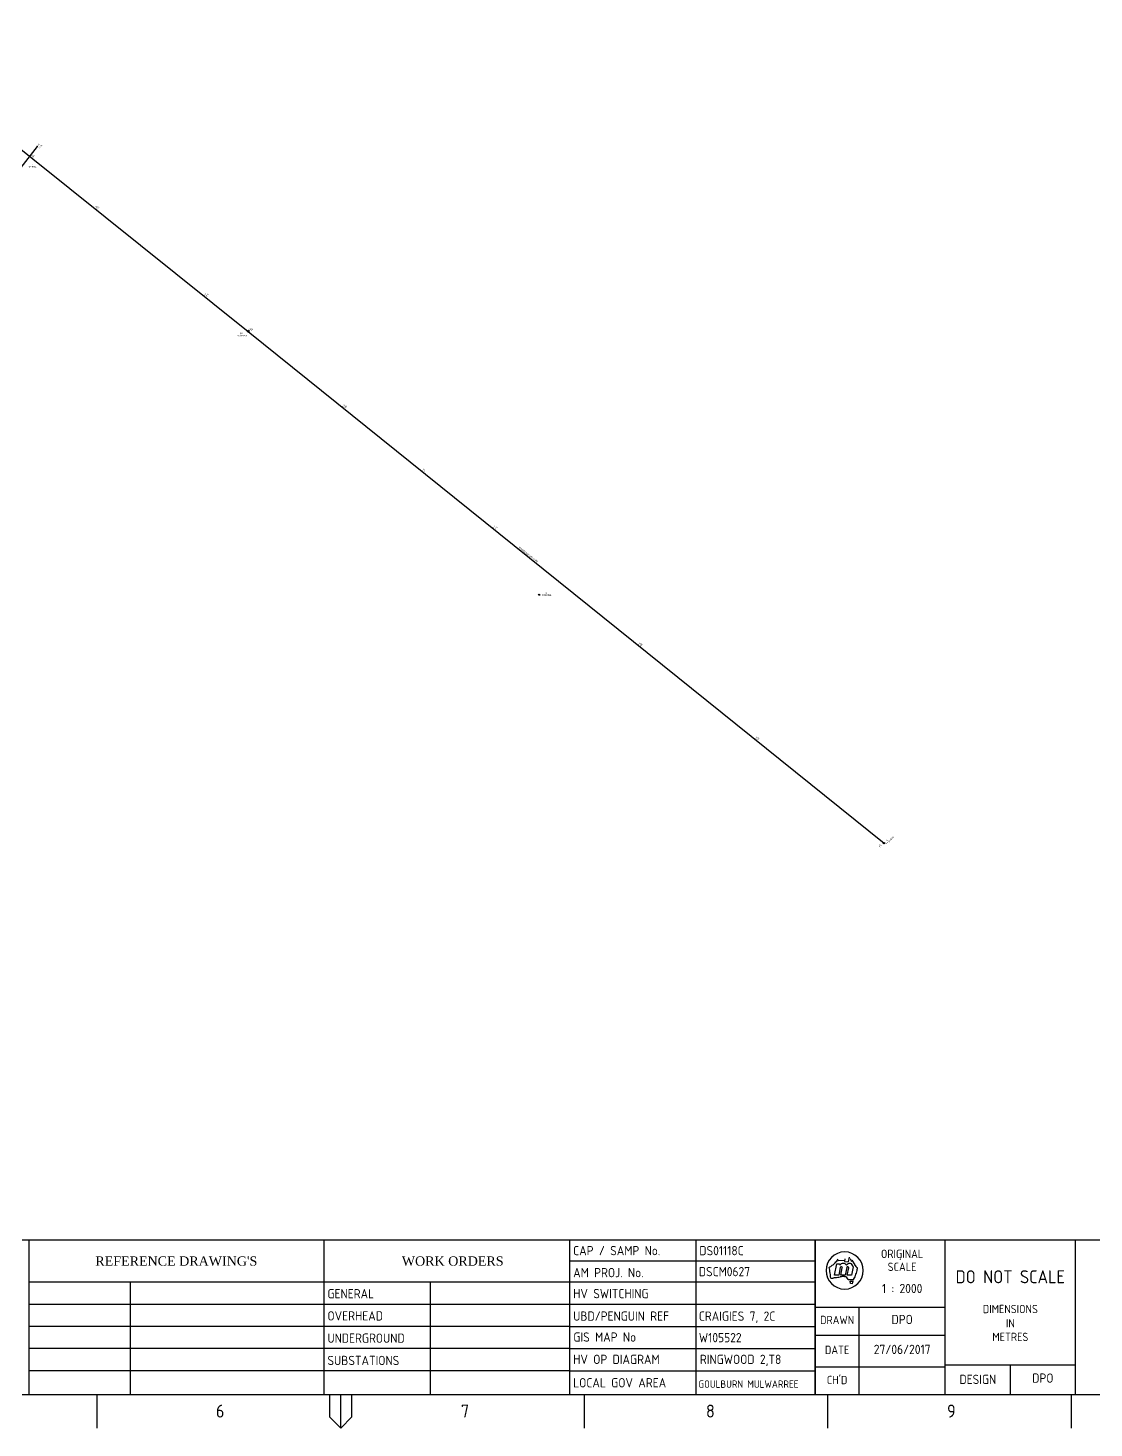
# Paper-space layout 'Survey' of a CAD drawing. Header units: metres, sheet in millimetres. Extents: x -21 to 813, y -3 to 583.
# Drawn here: x 312 to 598.8, y -3 to 373.8 of the extents above; entities that cross this region are included whole.
import ezdxf
from ezdxf.enums import TextEntityAlignment as Align

# ---------------------------------------------------------------- set-up
doc = ezdxf.new("R2010")
doc.units = ezdxf.units.M
doc.layers.get('0').update_dxf_attribs({"color": 6})
doc.layers.add('Notes', color=7, linetype='Continuous')
doc.layers.add('SupportsUG_SP_EXT', color=7, linetype='Continuous')
doc.styles.add('iecISOCP', font='isocp.shx')
doc.styles.add('iecTimesNewRoman', font='times.ttf')
doc.styles.get("Standard").update_dxf_attribs({"font": 'arial.ttf'})

# ---------------------------------------------------------------- blocks, each defined once
blk = doc.blocks.new('A1_FRAME_TITLE')
at = {"layer": 'Notes', "color": 3, "linetype": 'Continuous'}
for p, q in [((332.78, 47.62), (332.78, 5.97)), ((412.12, 47.62), (412.12, 5.97)), ((478.24, 47.62), (478.24, 5.97)), ((544.37, 47.62), (544.37, 5.97)), ((544.37, 41.97), (544.37, 5.97))]:
    blk.add_line(p, q, dxfattribs=at)
at = {"layer": 'Notes', "color": 7}
for p, q in [((512.26, 47.62), (512.26, 5.97)), ((478.24, 41.97), (544.37, 41.97)), ((550.56, 42.05), (552.33, 42.16)), ((552.33, 42.52), (552.22, 41.82)), ((552.22, 41.82), (553.35, 41.71)), ((553.35, 41.71), (553.55, 42.96)), ((554.18, 42.18), (555.01, 40.9)), ((567.1, 42.48), (567.3, 42.44)), ((549.56, 38.09), (550.17, 41.17)), ((550.7, 38.09), (549.56, 38.09)), ((550.17, 41.17), (550.92, 41.17)), ((551.11, 40.17), (550.7, 38.09)), ((550.92, 41.17), (550.97, 40.77)), ((551.27, 38.09), (551.66, 40.06)), ((552.41, 38.09), (551.27, 38.09)), ((552.83, 40.17), (552.41, 38.09)), ((552.98, 38.09), (553.37, 40.06)), ((554.12, 38.09), (552.98, 38.09)), ((554.57, 40.35), (554.12, 38.09)), ((332.81, 36.33), (478.24, 36.33)), ((360.07, 36.33), (360.07, 5.97)), ((440.78, 36.33), (440.78, 5.97)), ((478.24, 36.33), (544.37, 36.33)), ((554.62, 36.89), (553.22, 36.97)), ((553.22, 36.97), (554.62, 36.89)), ((554.62, 36.89), (553.22, 36.97)), ((553.85, 35.89), (553.78, 36.47)), ((553.78, 36.47), (554.51, 36.47)), ((554.3, 35.74), (553.85, 35.89)), ((554.51, 36.47), (554.3, 35.74)), ((332.78, 30.28), (478.24, 30.28)), ((478.24, 30.33), (544.37, 30.33)), ((556.15, 5.97), (556.15, 29.54)), ((478.24, 24.33), (332.78, 24.33)), ((478.24, 24.33), (544.37, 24.33)), ((544.37, 21.97), (579.37, 21.97)), ((478.24, 18.33), (332.78, 18.33)), ((478.24, 18.33), (544.37, 18.33)), ((478.24, 12.33), (332.78, 12.33)), ((478.24, 12.33), (544.37, 12.33)), ((544.37, 13.47), (579.37, 13.47)), ((596.87, 5.97), (596.87, 13.97))]:
    blk.add_line(p, q, dxfattribs=at)
at = {"layer": 'Notes', "color": 3}
for p, q in [((544.37, 5.97), (544.37, 47.62)), ((579.37, 5.97), (579.37, 47.62)), ((614.37, 5.97), (614.37, 47.62)), ((579.37, 13.97), (614.37, 13.97))]:
    blk.add_line(p, q, dxfattribs=at)
at = {"layer": 'Notes', "color": 7, "linetype": 'Continuous'}
blk.add_line((544.37, 29.54), (579.37, 29.54), dxfattribs=at)
at = {"layer": 'Notes', "linetype": 'Continuous'}
for p, q in [((351.17, -3.03), (351.17, 5.97)), ((413.68, 5.97), (413.68, -0.03)), ((416.68, -3.03), (416.68, 5.97)), ((419.68, -0.03), (419.68, 5.97)), ((482.19, 5.97), (482.19, -3.03)), ((547.7, 5.97), (547.7, -3.03)), ((613.21, 5.97), (613.21, -3.03)), ((413.68, -0.03), (416.68, -3.03)), ((416.68, -3.03), (419.68, -0.03))]:
    blk.add_line(p, q, dxfattribs=at)
at = {"layer": 'Notes', "color": 3, "linetype": 'Continuous', "flags": 128}
for points in [[(123.8, 47.62), (824.37, 47.62)], [(123.8, 5.97), (824.37, 5.97)]]:
    blk.add_lwpolyline(points, dxfattribs=at)
at = {"layer": 'Notes', "color": 7}
for centre, radius, start, end in [((552.27, 39.37), 5, 0, 180), ((545.21, 46.16), 6.54, 313.7309, 319.3045), ((545.21, 46.16), 6.54, 319.3047, 324.8782), ((578.7, 57.06), 28.87, 210.1483, 211.8601), ((552.27, 39.37), 5, 180, 0), ((542.41, 49.09), 10.59, 302.5841, 308.1576), ((527.29, 35.61), 21.32, 10.3053, 12.3306), ((527.29, 35.61), 21.32, 8.2795, 10.3048), ((528.59, 35.8), 20.01, 6.2539, 8.2792), ((528.59, 35.8), 20.01, 4.2291, 6.2543), ((542.41, 49.09), 10.59, 308.157, 313.7305), ((551.87, 40.21), 1.06, 31.7884, 148.2116), ((551.91, 33.09), 4.63, 85.4613, 100.8824), ((551.39, 40.11), 0.28, 348.6911, 168.6911), ((552.2, 36.78), 0.924, 46.5875, 85.4612), ((553.61, 40.3), 0.961, 2.5982, 150.8098), ((553.1, 40.11), 0.28, 348.6911, 168.6911), ((548.02, 40.74), 7.69, 331.5942, 341.8897), ((477.01, -10.21), 93.25, 33.1096, 33.2341), ((558.55, 42.96), 4.09, 213.1151, 222.4146), ((542.7, 42.48), 13.29, 341.8901, 347.8434), ((555.89, 40.53), 0.484, 222.42, 236.4422), ((556.07, 40.81), 0.815, 236.4359, 244.7422), ((553.96, 40.06), 1.76, 347.8434, 354.1409), ((554.11, 40.04), 1.61, 354.1436, 1.0342), ((548.72, 39.42), 2.15, 265.1734, 270.0504), ((548.72, 39.51), 2.24, 270.0438, 274.7322), ((548.65, 40.42), 3.15, 274.7358, 283.0812), ((550.47, 32.55), 4.93, 97.7419, 103.0814), ((546.76, 59.88), 22.65, 277.7418, 280.8825), ((551.36, 35.89), 2.16, 30.1885, 46.5879), ((554.13, 37.45), 0.75, 311.6083, 321.0792), ((554.18, 37.41), 0.675, 321.0838, 331.5982)]:
    blk.add_arc(centre, radius, start, end, dxfattribs=at)
blk.add_attdef('DRAFT_NUM', (29.9, 23.29), '', height=2.5, rotation=90)
at = {"layer": 'Notes', "color": 7, "style": 'iecISOCP'}
for s, height, p in [('CAP / SAMP No.', 2.5, (479.24, 43.47)), ('AM PROJ. No.', 2.5, (479.24, 37.55)), ('GENERAL', 2.5, (413.12, 31.86)), ('HV SWITCHING', 2.5, (479.24, 31.9)), ('OVERHEAD', 2.5, (413.12, 25.9)), ('UBD/PENGUIN REF', 2.5, (479.24, 25.84)), ('GIS MAP No', 2.5, (479.29, 20.2)), ('UNDERGROUND', 2.5, (413.12, 19.9)), ('SUBSTATIONS', 2.5, (413.12, 13.9)), ('HV OP DIAGRAM', 2.5, (479.24, 14.2)), ('LOCAL GOV AREA', 2.5, (479.24, 7.9)), ('6', 3.5, (383.12, -0.22)), ('7', 3.5, (449.03, -0.22)), ('8', 3.5, (514.97, -0.22)), ('9', 3.5, (579.84, -0.22))]:
    blk.add_text(s, height=height, dxfattribs=at).set_placement(p)
at = {"layer": 'Notes', "style": 'iecTimesNewRoman'}
blk.add_text("REFERENCE DRAWING'S", height=2.5, dxfattribs=at).set_placement((372.45, 40.66), align=Align.CENTER)
blk.add_text('WORK ORDERS', height=2.5, dxfattribs=at).set_placement((433.13, 40.66))
at = {"layer": 'Notes', "color": 7, "style": 'iecISOCP'}
for s, height, p in [('ORIGINAL', 2.24, (567.74, 42.73)), ('SCALE', 2.24, (567.74, 39.23)), ('DRAWN', 2.24, (550.26, 24.93)), ('DIMENSIONS', 2.24, (596.87, 27.88)), ('METRES', 2.24, (596.87, 20.38)), ('IN', 2.24, (596.87, 24.04)), ('DATE', 2.24, (550.26, 16.88)), ("CH'D", 2.24, (550.26, 8.77)), ('DESIGN', 2.5, (588.12, 8.81))]:
    blk.add_text(s, height=height, dxfattribs=at).set_placement(p, align=Align.CENTER)
at = {"layer": 'Notes', "insert": (596.84, 37.67), "char_height": 3.5, "width": 29.1, "attachment_point": 5, "style": 'iecISOCP'}
blk.add_mtext('DO NOT SCALE', dxfattribs=at)
at = {"layer": 'Notes', "color": 7, "style": 'iecISOCP', "flags": 8}
blk.add_attdef('VERSION_NO', text='', height=2.5, rotation=90, dxfattribs=at).set_placement((302.04, 43.81), align=Align.MIDDLE_CENTER)
at = {"layer": 'Notes', "color": 7, "style": 'iecISOCP'}
for tag, p in [('CAP_NO', (513.19, 43.46)), ('IE_NUM', (513.05, 37.81)), ('REF_No_1', (335.24, 32.31)), ('REF_1', (362.52, 32.31)), ('GEN_WO', (441.71, 31.76)), ('HV_SWITCH', (513.46, 32.16)), ('REF_No_2', (335.24, 26.31)), ('REF_2', (362.52, 26.31)), ('OH_WO', (441.71, 25.81)), ('UBD_REF', (513.05, 25.83)), ('REF_No_3', (335.24, 20.31)), ('REF_3', (362.52, 20.31)), ('UG_WO', (441.71, 20.05)), ('GIS_MAP_No', (513.05, 20.04)), ('REF_No_4', (335.24, 14.31)), ('REF_4', (362.52, 14.31)), ('SUB_WO', (441.71, 13.81)), ('HV_OP_DIAG', (513.33, 14.2)), ('LGA', (512.95, 7.78))]:
    blk.add_attdef(tag, p, '', height=2.5, dxfattribs=at)
at = {"layer": 'Notes', "style": 'iecISOCP'}
for tag, p in [('T1', (684.37, 39.47)), ('T2', (684.37, 34.35)), ('T3', (684.37, 28.92)), ('T4', (684.37, 23.66)), ('T5', (684.37, 18.23)), ('T6', (684.37, 12.97))]:
    blk.add_attdef(tag, text='', height=3.5, dxfattribs=at).set_placement(p, align=Align.CENTER)
at = {"layer": 'Notes', "color": 7, "style": 'iecISOCP'}
for tag, p in [('scale', (567.76, 33.27)), ('DRAWN', (567.76, 24.93)), ('DATE', (567.76, 16.88)), ('DESIGN', (605.62, 9.15)), ('CHD', (567.76, 8.37))]:
    blk.add_attdef(tag, text='', height=2.5, dxfattribs=at).set_placement(p, align=Align.CENTER)
at = {"layer": 'Notes', "color": 4, "style": 'iecISOCP'}
blk.add_attdef('NUM', text='', height=7, dxfattribs=at).set_placement((792.37, 20.12), align=Align.MIDDLE_CENTER)
at = {"layer": 'Notes', "color": 1, "style": 'iecISOCP'}
blk.add_attdef('REV', text='', height=5, dxfattribs=at).set_placement((820.05, 17.1), align=Align.CENTER)
at = {"layer": 'Notes', "color": 7, "style": 'iecISOCP'}
for tag, p in [('NS', (790.71, 8.12)), ('SHTS', (805.41, 8.12))]:
    blk.add_attdef(tag, text='', height=2.5, dxfattribs=at).set_placement(p, align=Align.MIDDLE)
at = {"layer": 'Notes', "style": 'iecISOCP'}
blk.add_attdef('ExportID', (9.08, 2.39), '', height=2.5, dxfattribs=at)
at = {"layer": 'Notes', "style": 'iecISOCP', "flags": 1}
for tag, p in [('ProjectType', (14.17, -26.8)), ('ProjectNumber', (23.56, -26.82)), ('DrawingNumber', (35.51, -26.8)), ('ProjectDescription', (47.56, -26.83)), ('ExportDate', (60.28, -26.79)), ('ExportUserName', (69.15, -26.8)), ('DesignerCompanyName', (81.48, -26.79)), ('ExportAreaOfInterest', (97.1, -26.81)), ('GIS_SUCCESS', (112, -26.78)), ('CAD_SUCCESS', (121.79, -26.78)), ('DEPOTCODE', (132.11, -26.88)), ('ExportCategories', (140.08, -26.8)), ('Comments', (154.38, -26.88))]:
    blk.add_attdef(tag, p, '', height=1, dxfattribs=at)
blk = doc.blocks.new('statn')
at = {"linetype": 'Continuous'}
blk.add_line((-1, 0.6), (1, 0.7), dxfattribs=at)
for q in [(-1, 0.6), (1, 0.7)]:
    blk.add_line((0.1, -1.1), q)
blk = doc.blocks.new('POWER POLE')
h = blk.add_hatch(color=256)
h.paths.add_polyline_path([(-1, 0, 1), (1, 0, 1)])
h.paths.add_polyline_path([(0.7, 0, -1), (-0.7, 0, -1)], flags=16)
for radius in [0.996, 0.563]:
    blk.add_circle((0, 0), radius)

psp = doc.layouts.new('Survey')

# ---------------------------------------------------------------- linework, layer by layer
at = {"layer": 'Notes'}
for p, q in [((269.21, 373.78), (371.25, 292.14)), ((314.43, 341.88), (309.45, 335.46)), ((312.39, 339.33), (312.39, 339.13)), ((314.43, 341.98), (314.43, 341.78)), ((329.91, 325.31), (329.91, 325.11)), ((359.29, 301.81), (359.29, 301.61)), ((371.25, 292.24), (371.25, 292.04)), ((371.25, 292.14), (542.34, 154.4)), ((371.42, 292.45), (371.42, 292.25)), ((396.59, 271.84), (396.59, 271.64)), ((417.98, 254.61), (417.98, 254.41)), ((437.08, 239.24), (437.08, 239.04)), ((449.57, 221.29), (449.57, 221.09)), ((476.16, 207.78), (476.16, 207.58)), ((507.57, 182.49), (507.57, 182.29)), ((542.34, 154.5), (542.34, 154.3)), ((542.26, 154.4), (542.26, 154.2))]:
    psp.add_line(p, q, dxfattribs=at)
for points in [[(312.49, 339.23), (312.39, 339.23), (312.29, 339.23)], [(314.53, 341.88), (314.43, 341.88), (314.33, 341.88)], [(330.01, 325.21), (329.91, 325.21), (329.81, 325.21)], [(359.39, 301.71), (359.29, 301.71), (359.19, 301.71)], [(371.35, 292.14), (371.25, 292.14), (371.15, 292.14)], [(371.52, 292.35), (371.42, 292.35), (371.32, 292.35)], [(396.69, 271.74), (396.59, 271.74), (396.49, 271.74)], [(418.08, 254.51), (417.98, 254.51), (417.88, 254.51)], [(437.18, 239.14), (437.08, 239.14), (436.98, 239.14)], [(449.67, 221.19), (449.57, 221.19), (449.47, 221.19)], [(476.26, 207.68), (476.16, 207.68), (476.06, 207.68)], [(507.67, 182.39), (507.57, 182.39), (507.47, 182.39)], [(542.36, 154.3), (542.26, 154.3), (542.16, 154.3)], [(542.44, 154.4), (542.34, 154.4), (542.24, 154.4)]]:
    psp.add_lwpolyline(points, dxfattribs=at)

# ---------------------------------------------------------------- block references
at = {"layer": 'Notes', "xscale": 0.2, "yscale": 0.2, "zscale": 0.2, "rotation": 57.29577951308232}
for name, p in [('POWER POLE', (371.25, 292.14)), ('statn', (449.57, 221.19)), ('POWER POLE', (542.34, 154.4))]:
    psp.add_blockref(name, p, dxfattribs=at)
at = {"layer": 'SupportsUG_SP_EXT'}
ref = psp.add_blockref('A1_FRAME_TITLE', (-20.55, 0), dxfattribs=at)
ref.add_attrib('DESIGN', 'DPO', dxfattribs={"layer": 'Notes', "color": 7, "height": 2.5, "style": 'iecISOCP'}).set_placement((585.07, 9.15), align=Align.CENTER)
ref.add_attrib('DRAWN', 'DPO', dxfattribs={"layer": 'Notes', "color": 7, "height": 2.5, "style": 'iecISOCP'}).set_placement((547.21, 24.93), align=Align.CENTER)
ref.add_attrib('DATE', '27/06/2017', dxfattribs={"layer": 'Notes', "color": 7, "height": 2.5, "style": 'iecISOCP'}).set_placement((547.21, 16.88), align=Align.CENTER)
ref.add_attrib('scale', '1 : 2000', dxfattribs={"layer": 'Notes', "color": 7, "height": 2.5, "style": 'iecISOCP'}).set_placement((547.21, 33.27), align=Align.CENTER)
ref.add_attrib('CAP_NO', 'DS01118C', (492.64, 43.46), dxfattribs={"layer": 'Notes', "color": 7, "height": 2.5, "style": 'iecISOCP'})
ref.add_attrib('IE_NUM', 'DSCM0627', (492.5, 37.81), dxfattribs={"layer": 'Notes', "color": 7, "height": 2.5, "style": 'iecISOCP'})
ref.add_attrib('UBD_REF', 'CRAIGIES 7, 2C', (492.5, 25.83), dxfattribs={"layer": 'Notes', "color": 7, "height": 2.5, "style": 'iecISOCP'})
ref.add_attrib('GIS_MAP_No', 'W105522', (492.5, 20.04), dxfattribs={"layer": 'Notes', "color": 7, "height": 2.5, "style": 'iecISOCP'})
ref.add_attrib('HV_OP_DIAG', 'RINGWOOD 2,T8', (492.78, 14.2), dxfattribs={"layer": 'Notes', "color": 7, "height": 2.5, "style": 'iecISOCP'})
ref.add_attrib('LGA', 'GOULBURN MULWARREE', (492.4, 7.78), dxfattribs={"layer": 'Notes', "color": 7, "height": 2, "style": 'iecISOCP'})

# ---------------------------------------------------------------- texts
at = {"layer": 'Notes'}
for s, height, rotation, p in [('14', 0.381, 45, (313.04, 339.15)), ('SH', 0.404, 45, (313.32, 338.78)), ('15', 0.381, 45, (314.83, 342.01)), ('FCE', 0.404, 45, (315.06, 341.37)), ('13', 0.381, 45, (330.31, 325.34)), ('SH', 0.404, 45, (330.67, 324.93)), ('12', 0.381, 45, (359.69, 301.84)), ('SH', 0.404, 45, (360.06, 301.43)), ('11', 0.381, 45, (371.81, 292.48)), ('KP', 0.404, 45, (372.18, 292.08)), ('9', 0.381, 45, (397.1, 271.98)), ('SH', 0.404, 45, (397.31, 271.41)), ('8', 0.381, 45, (418.5, 254.76)), ('SH', 0.404, 45, (418.74, 254.21)), ('7', 0.381, 45, (437.6, 239.38)), ('SH', 0.404, 45, (437.85, 238.78)), ('BASELINE PP to PP', 0.5, 321.099, (443.99, 233.83)), ('6', 0.381, 45, (476.67, 207.93)), ('SH', 0.404, 45, (476.85, 207.33)), ('5', 0.381, 45, (508.09, 182.64)), ('SH', 0.404, 45, (508.28, 182.07)), ('PP3VA029', 0.404, 45, (543.06, 153.99)), ('3', 0.381, 45, (543.13, 154.93)), ('4', 0.381, 45, (541.07, 153.71)), ('KP', 0.404, 45, (541.27, 153.19))]:
    psp.add_text(s, height=height, rotation=rotation, dxfattribs=at).set_placement(p)
for s, height, p in [('ST-PEG', 0.404, (312.15, 336.21)), ('2', 0.381, (312.91, 336.8)), ('PP3VA030', 0.404, (368.17, 290.79)), ('10', 0.381, (369.1, 291.43)), ('STN-PEG', 0.404, (450.35, 220.93)), ('1', 0.381, (451.27, 221.54))]:
    psp.add_text(s, height=height, dxfattribs=at).set_placement(p)

doc.saveas('drawing.dxf')
